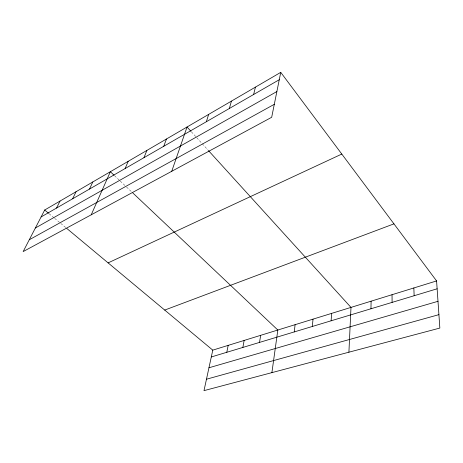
<?xml version="1.0" encoding="UTF-8"?>
<svg xmlns="http://www.w3.org/2000/svg" width="463" height="463" viewBox="0 0 463 463"><rect width="100%" height="100%" fill="white"/><g stroke="black" fill="none" stroke-linecap="round" stroke-linejoin="round"><path stroke-width="0.35" stroke-dasharray="2.31 1.74" d="M49.124 213.715L54.113 217.876M54.669 218.339L60.213 222.963M60.769 223.421L65.758 227.582M114.529 175.668L119.749 180.599M120.27 181.091L126.011 186.52M126.532 187.011L131.226 191.451M191.404 131.816L196.266 137.164M196.752 137.696L207.922 149.989"/><path stroke-width="0.69" d="M370.956 308.769L371.106 301.181M348.911 352.198L350.989 307.403L208.408 150.527M331.114 320.795L331.641 313.382M312.328 326.467L313.023 319.14M294.248 331.925L295.099 324.685M271.903 372.628L277.823 330.026L132.794 192.932M259.535 342.406L260.663 335.328M242.872 347.435L244.128 340.444M226.801 352.285L228.178 345.375M280.752 72.355L271.683 117.278L23.15 251.594L44.685 210.017L280.752 72.355L436.586 280.931L439.85 328.07L203.998 390.645L212.777 350.138L436.586 280.931M253.626 94.493L255.42 87.125M229.359 108.475L231.425 101.119M206.353 121.734L208.663 114.396M171.738 171.293L187.035 127.007L190.924 131.284M163.746 146.285L166.46 139.004M143.981 157.675L146.869 150.429M125.143 168.526L128.187 161.321M91.223 214.803L110.356 171.721L114.008 175.176M89.509 189.06L92.814 181.953M72.639 198.777L76.054 191.723M56.515 208.066L60.028 201.069M41.091 216.956L279.264 79.723M35.367 228.004L276.874 91.552M29.273 239.77L274.299 104.308M108.105 262.88L341.798 154.063M164.718 310.071L393.944 223.866M211.296 356.967L437.13 288.796M208.952 367.778L437.998 301.309M206.475 379.22L438.918 314.655M44.685 210.017L48.569 213.252M66.869 228.508L212.777 350.138M413.847 287.963L414.142 295.73M392.039 294.705L392.103 302.385"/></g></svg>
